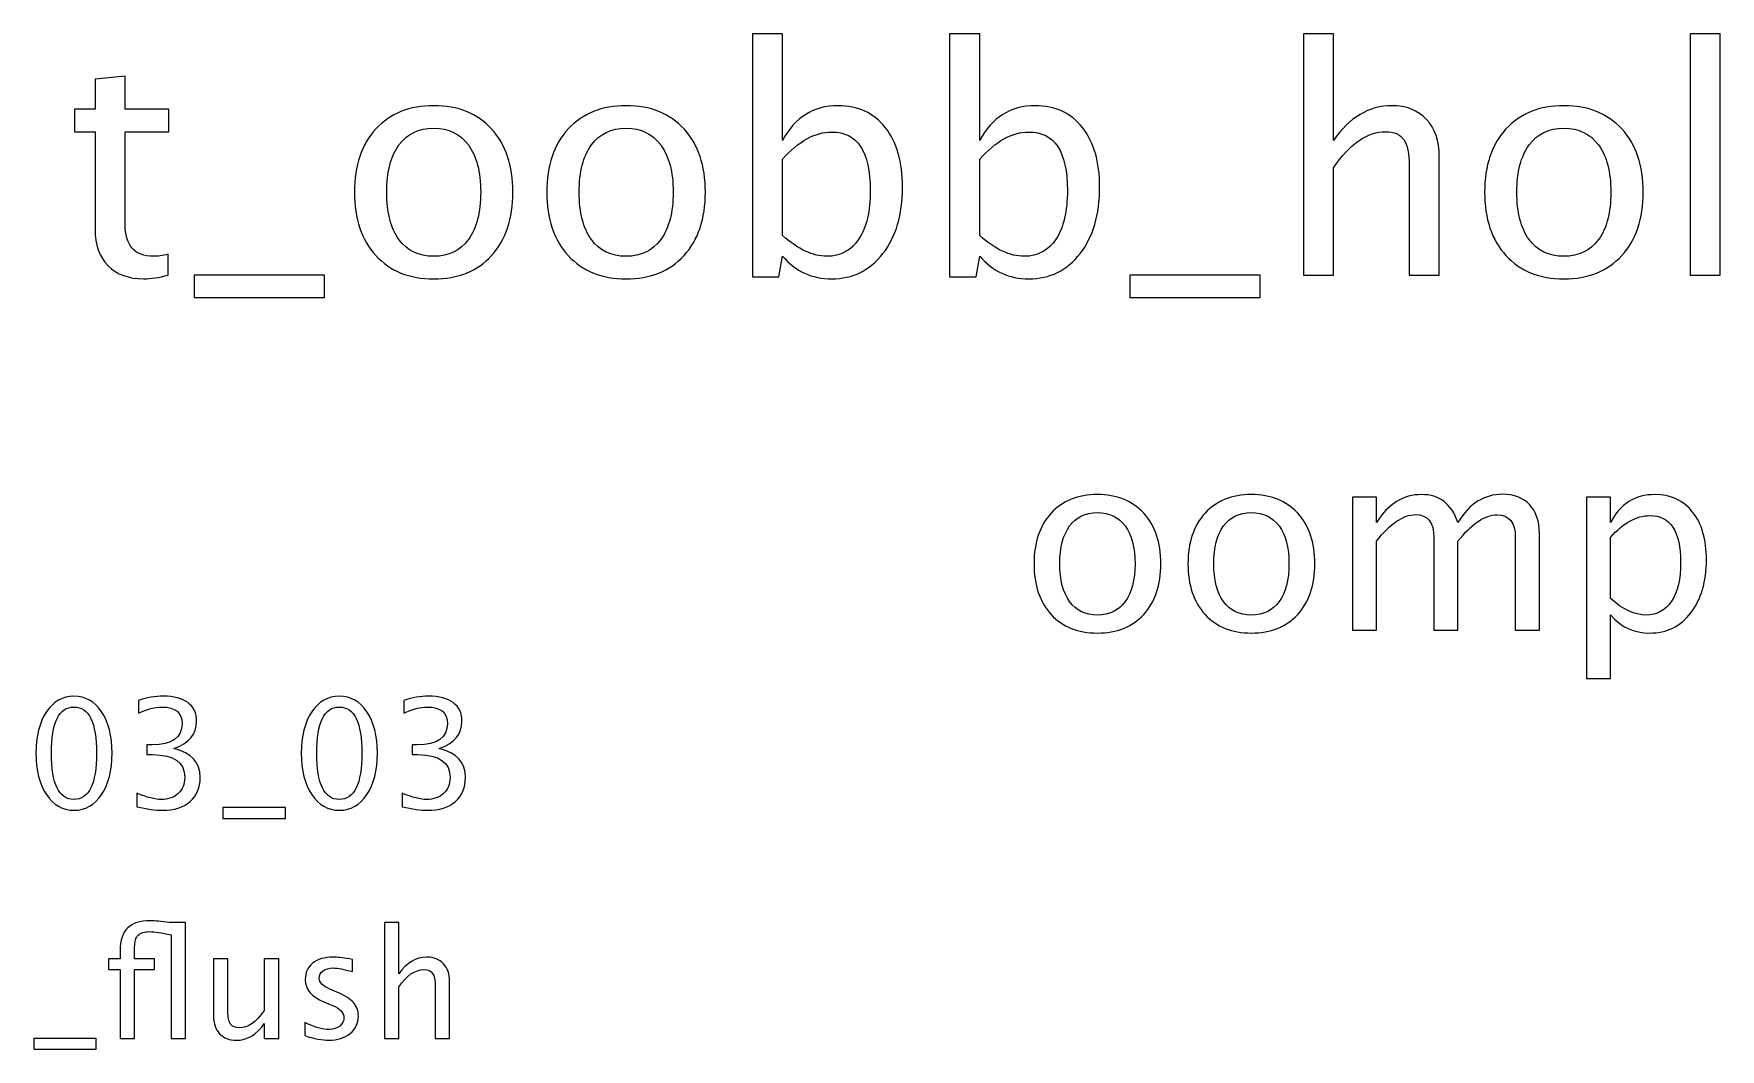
# Model space of a CAD drawing. Header units: centimetres. Extents: x -29.3 to 25.7, y -27.5 to 28.7.
# Drawn here: x -16.45 to -2.21, y 20.13 to 28.71 of the extents above; entities that cross this region are included whole.
import ezdxf

# ---------------------------------------------------------------- set-up
doc = ezdxf.new("R2010")
doc.units = ezdxf.units.CM
doc.header["$MEASUREMENT"] = 0
doc.layers.add('Layer 1', color=7, linetype='Continuous')

msp = doc.modelspace()

# ---------------------------------------------------------------- linework, layer by layer
at = {"layer": 'Layer 1'}
for points, knots in [([(-10.38265, 26.65457), (-10.38265, 26.65457), (-10.38265, 28.71037), (-10.38265, 28.71037), (-10.38265, 28.71037), (-10.38265, 28.71037), (-10.12865, 28.71037), (-10.12865, 28.71037), (-10.12865, 28.71037), (-10.12865, 28.71037), (-10.12865, 27.80771), (-10.12865, 27.80771), (-10.12865, 27.80771), (-10.02458, 28.00394), (-9.86804, 28.10183), (-9.65946, 28.10183), (-9.65946, 28.10183), (-9.49056, 28.10183), (-9.35783, 28.04054), (-9.26082, 27.91751), (-9.26082, 27.91751), (-9.1638, 27.79448), (-9.1153, 27.62647), (-9.1153, 27.41348), (-9.1153, 27.41348), (-9.1153, 27.18153), (-9.17042, 26.99411), (-9.28022, 26.85212), (-9.28022, 26.85212), (-9.39002, 26.70969), (-9.53466, 26.63869), (-9.7137, 26.63869), (-9.7137, 26.63869), (-9.87994, 26.63869), (-10.01841, 26.70219), (-10.12865, 26.82963), (-10.12865, 26.82963), (-10.12865, 26.82963), (-10.15952, 26.65457), (-10.15952, 26.65457), (-10.15952, 26.65457), (-10.15952, 26.65457), (-10.38265, 26.65457), (-10.38265, 26.65457)], [0, 0, 0, 0, 0.08333333, 0.08333333, 0.08333333, 0.08333333, 0.16666667, 0.16666667, 0.16666667, 0.16666667, 0.25, 0.25, 0.25, 0.25, 0.33333333, 0.33333333, 0.33333333, 0.33333333, 0.41666667, 0.41666667, 0.41666667, 0.41666667, 0.5, 0.5, 0.5, 0.5, 0.58333333, 0.58333333, 0.58333333, 0.58333333, 0.66666667, 0.66666667, 0.66666667, 0.66666667, 0.75, 0.75, 0.75, 0.75, 0.83333333, 0.83333333, 0.83333333, 0.83333333, 1, 1, 1, 1]), ([(-8.71754, 26.65457), (-8.71754, 26.65457), (-8.71754, 28.71037), (-8.71754, 28.71037), (-8.71754, 28.71037), (-8.71754, 28.71037), (-8.46354, 28.71037), (-8.46354, 28.71037), (-8.46354, 28.71037), (-8.46354, 28.71037), (-8.46354, 27.80771), (-8.46354, 27.80771), (-8.46354, 27.80771), (-8.35947, 28.00394), (-8.20293, 28.10183), (-7.99435, 28.10183), (-7.99435, 28.10183), (-7.82545, 28.10183), (-7.69272, 28.04054), (-7.59571, 27.91751), (-7.59571, 27.91751), (-7.49869, 27.79448), (-7.45019, 27.62647), (-7.45019, 27.41348), (-7.45019, 27.41348), (-7.45019, 27.18153), (-7.50531, 26.99411), (-7.61511, 26.85212), (-7.61511, 26.85212), (-7.72491, 26.70969), (-7.86955, 26.63869), (-8.04859, 26.63869), (-8.04859, 26.63869), (-8.21483, 26.63869), (-8.3533, 26.70219), (-8.46354, 26.82963), (-8.46354, 26.82963), (-8.46354, 26.82963), (-8.49441, 26.65457), (-8.49441, 26.65457), (-8.49441, 26.65457), (-8.49441, 26.65457), (-8.71754, 26.65457), (-8.71754, 26.65457)], [0, 0, 0, 0, 0.08333333, 0.08333333, 0.08333333, 0.08333333, 0.16666667, 0.16666667, 0.16666667, 0.16666667, 0.25, 0.25, 0.25, 0.25, 0.33333333, 0.33333333, 0.33333333, 0.33333333, 0.41666667, 0.41666667, 0.41666667, 0.41666667, 0.5, 0.5, 0.5, 0.5, 0.58333333, 0.58333333, 0.58333333, 0.58333333, 0.66666667, 0.66666667, 0.66666667, 0.66666667, 0.75, 0.75, 0.75, 0.75, 0.83333333, 0.83333333, 0.83333333, 0.83333333, 1, 1, 1, 1]), ([(-5.72952, 26.67044), (-5.72952, 26.67044), (-5.72952, 28.71037), (-5.72952, 28.71037), (-5.72952, 28.71037), (-5.72952, 28.71037), (-5.47552, 28.71037), (-5.47552, 28.71037), (-5.47552, 28.71037), (-5.47552, 28.71037), (-5.47552, 27.80771), (-5.47552, 27.80771), (-5.47552, 27.80771), (-5.34102, 28.00394), (-5.1761, 28.10183), (-4.98119, 28.10183), (-4.98119, 28.10183), (-4.8586, 28.10183), (-4.76115, 28.06347), (-4.68927, 27.9863), (-4.68927, 27.9863), (-4.61739, 27.90957), (-4.58123, 27.80594), (-4.58123, 27.6763), (-4.58123, 27.6763), (-4.58123, 27.6763), (-4.58123, 26.67044), (-4.58123, 26.67044), (-4.58123, 26.67044), (-4.58123, 26.67044), (-4.83523, 26.67044), (-4.83523, 26.67044), (-4.83523, 26.67044), (-4.83523, 26.67044), (-4.83523, 27.59339), (-4.83523, 27.59339), (-4.83523, 27.59339), (-4.83523, 27.69746), (-4.85066, 27.77155), (-4.88109, 27.81564), (-4.88109, 27.81564), (-4.91196, 27.86018), (-4.96267, 27.88223), (-5.03367, 27.88223), (-5.03367, 27.88223), (-5.18977, 27.88223), (-5.33706, 27.78037), (-5.47552, 27.57664), (-5.47552, 27.57664), (-5.47552, 27.57664), (-5.47552, 26.67044), (-5.47552, 26.67044), (-5.47552, 26.67044), (-5.47552, 26.67044), (-5.72952, 26.67044), (-5.72952, 26.67044)], [0, 0, 0, 0, 0.06666667, 0.06666667, 0.06666667, 0.06666667, 0.13333333, 0.13333333, 0.13333333, 0.13333333, 0.2, 0.2, 0.2, 0.2, 0.26666667, 0.26666667, 0.26666667, 0.26666667, 0.33333333, 0.33333333, 0.33333333, 0.33333333, 0.4, 0.4, 0.4, 0.4, 0.46666667, 0.46666667, 0.46666667, 0.46666667, 0.53333333, 0.53333333, 0.53333333, 0.53333333, 0.6, 0.6, 0.6, 0.6, 0.66666667, 0.66666667, 0.66666667, 0.66666667, 0.73333333, 0.73333333, 0.73333333, 0.73333333, 0.8, 0.8, 0.8, 0.8, 0.86666667, 0.86666667, 0.86666667, 0.86666667, 1, 1, 1, 1]), ([(-2.46192, 26.67044), (-2.46192, 26.67044), (-2.46192, 28.71037), (-2.46192, 28.71037), (-2.46192, 28.71037), (-2.46192, 28.71037), (-2.20792, 28.71037), (-2.20792, 28.71037), (-2.20792, 28.71037), (-2.20792, 28.71037), (-2.20792, 26.67044), (-2.20792, 26.67044), (-2.20792, 26.67044), (-2.20792, 26.67044), (-2.46192, 26.67044), (-2.46192, 26.67044)], [0, 0, 0, 0, 0.2, 0.2, 0.2, 0.2, 0.4, 0.4, 0.4, 0.4, 0.6, 0.6, 0.6, 0.6, 1, 1, 1, 1]), ([(-15.31888, 26.67088), (-15.39737, 26.64927), (-15.46572, 26.63869), (-15.52349, 26.63869), (-15.52349, 26.63869), (-15.65314, 26.63869), (-15.75412, 26.67573), (-15.82644, 26.74981), (-15.82644, 26.74981), (-15.8992, 26.8239), (-15.93536, 26.92664), (-15.93536, 27.0585), (-15.93536, 27.0585), (-15.93536, 27.0585), (-15.93536, 27.88223), (-15.93536, 27.88223), (-15.93536, 27.88223), (-15.93536, 27.88223), (-16.11086, 27.88223), (-16.11086, 27.88223), (-16.11086, 27.88223), (-16.11086, 27.88223), (-16.11086, 28.07273), (-16.11086, 28.07273), (-16.11086, 28.07273), (-16.11086, 28.07273), (-15.93536, 28.07273), (-15.93536, 28.07273), (-15.93536, 28.07273), (-15.93536, 28.07273), (-15.93536, 28.32629), (-15.93536, 28.32629), (-15.93536, 28.32629), (-15.93536, 28.32629), (-15.68136, 28.35054), (-15.68136, 28.35054), (-15.68136, 28.35054), (-15.68136, 28.35054), (-15.68136, 28.07273), (-15.68136, 28.07273), (-15.68136, 28.07273), (-15.68136, 28.07273), (-15.31359, 28.07273), (-15.31359, 28.07273), (-15.31359, 28.07273), (-15.31359, 28.07273), (-15.31359, 27.88223), (-15.31359, 27.88223), (-15.31359, 27.88223), (-15.31359, 27.88223), (-15.68136, 27.88223), (-15.68136, 27.88223), (-15.68136, 27.88223), (-15.68136, 27.88223), (-15.68136, 27.10436), (-15.68136, 27.10436), (-15.68136, 27.10436), (-15.68136, 26.92091), (-15.60154, 26.82919), (-15.44235, 26.82919), (-15.44235, 26.82919), (-15.4084, 26.82919), (-15.36739, 26.83492), (-15.31888, 26.84595), (-15.31888, 26.84595), (-15.31888, 26.84595), (-15.31888, 26.67088), (-15.31888, 26.67088)], [0, 0, 0, 0, 0.05555556, 0.05555556, 0.05555556, 0.05555556, 0.11111111, 0.11111111, 0.11111111, 0.11111111, 0.16666667, 0.16666667, 0.16666667, 0.16666667, 0.22222222, 0.22222222, 0.22222222, 0.22222222, 0.27777778, 0.27777778, 0.27777778, 0.27777778, 0.33333333, 0.33333333, 0.33333333, 0.33333333, 0.38888889, 0.38888889, 0.38888889, 0.38888889, 0.44444444, 0.44444444, 0.44444444, 0.44444444, 0.5, 0.5, 0.5, 0.5, 0.55555556, 0.55555556, 0.55555556, 0.55555556, 0.61111111, 0.61111111, 0.61111111, 0.61111111, 0.66666667, 0.66666667, 0.66666667, 0.66666667, 0.72222222, 0.72222222, 0.72222222, 0.72222222, 0.77777778, 0.77777778, 0.77777778, 0.77777778, 0.83333333, 0.83333333, 0.83333333, 0.83333333, 0.88888889, 0.88888889, 0.88888889, 0.88888889, 1, 1, 1, 1]), ([(-13.07522, 26.63869), (-13.28115, 26.63869), (-13.44431, 26.70439), (-13.56426, 26.8358), (-13.56426, 26.8358), (-13.68464, 26.96721), (-13.74462, 27.14581), (-13.74462, 27.37114), (-13.74462, 27.37114), (-13.74462, 27.59604), (-13.68464, 27.77419), (-13.56426, 27.90516), (-13.56426, 27.90516), (-13.44431, 28.03613), (-13.28115, 28.10183), (-13.07522, 28.10183), (-13.07522, 28.10183), (-12.86929, 28.10183), (-12.70613, 28.03613), (-12.58618, 27.90516), (-12.58618, 27.90516), (-12.4658, 27.77419), (-12.40583, 27.59604), (-12.40583, 27.37114), (-12.40583, 27.37114), (-12.40583, 27.14581), (-12.4658, 26.96721), (-12.58618, 26.8358), (-12.58618, 26.8358), (-12.70613, 26.70439), (-12.86929, 26.63869), (-13.07522, 26.63869)], [0, 0, 0, 0, 0.11111111, 0.11111111, 0.11111111, 0.11111111, 0.22222222, 0.22222222, 0.22222222, 0.22222222, 0.33333333, 0.33333333, 0.33333333, 0.33333333, 0.44444444, 0.44444444, 0.44444444, 0.44444444, 0.55555556, 0.55555556, 0.55555556, 0.55555556, 0.66666667, 0.66666667, 0.66666667, 0.66666667, 0.77777778, 0.77777778, 0.77777778, 0.77777778, 1, 1, 1, 1]), ([(-11.4498, 26.63869), (-11.65573, 26.63869), (-11.81889, 26.70439), (-11.93884, 26.8358), (-11.93884, 26.8358), (-12.05922, 26.96721), (-12.1192, 27.14581), (-12.1192, 27.37114), (-12.1192, 27.37114), (-12.1192, 27.59604), (-12.05922, 27.77419), (-11.93884, 27.90516), (-11.93884, 27.90516), (-11.81889, 28.03613), (-11.65573, 28.10183), (-11.4498, 28.10183), (-11.4498, 28.10183), (-11.24387, 28.10183), (-11.08071, 28.03613), (-10.96076, 27.90516), (-10.96076, 27.90516), (-10.84038, 27.77419), (-10.78041, 27.59604), (-10.78041, 27.37114), (-10.78041, 27.37114), (-10.78041, 27.14581), (-10.84038, 26.96721), (-10.96076, 26.8358), (-10.96076, 26.8358), (-11.08071, 26.70439), (-11.24387, 26.63869), (-11.4498, 26.63869)], [0, 0, 0, 0, 0.11111111, 0.11111111, 0.11111111, 0.11111111, 0.22222222, 0.22222222, 0.22222222, 0.22222222, 0.33333333, 0.33333333, 0.33333333, 0.33333333, 0.44444444, 0.44444444, 0.44444444, 0.44444444, 0.55555556, 0.55555556, 0.55555556, 0.55555556, 0.66666667, 0.66666667, 0.66666667, 0.66666667, 0.77777778, 0.77777778, 0.77777778, 0.77777778, 1, 1, 1, 1]), ([(-3.52907, 26.63869), (-3.735, 26.63869), (-3.89816, 26.70439), (-4.01811, 26.8358), (-4.01811, 26.8358), (-4.13849, 26.96721), (-4.19847, 27.14581), (-4.19847, 27.37114), (-4.19847, 27.37114), (-4.19847, 27.59604), (-4.13849, 27.77419), (-4.01811, 27.90516), (-4.01811, 27.90516), (-3.89816, 28.03613), (-3.735, 28.10183), (-3.52907, 28.10183), (-3.52907, 28.10183), (-3.32314, 28.10183), (-3.15998, 28.03613), (-3.04003, 27.90516), (-3.04003, 27.90516), (-2.91965, 27.77419), (-2.85968, 27.59604), (-2.85968, 27.37114), (-2.85968, 27.37114), (-2.85968, 27.14581), (-2.91965, 26.96721), (-3.04003, 26.8358), (-3.04003, 26.8358), (-3.15998, 26.70439), (-3.32314, 26.63869), (-3.52907, 26.63869)], [0, 0, 0, 0, 0.11111111, 0.11111111, 0.11111111, 0.11111111, 0.22222222, 0.22222222, 0.22222222, 0.22222222, 0.33333333, 0.33333333, 0.33333333, 0.33333333, 0.44444444, 0.44444444, 0.44444444, 0.44444444, 0.55555556, 0.55555556, 0.55555556, 0.55555556, 0.66666667, 0.66666667, 0.66666667, 0.66666667, 0.77777778, 0.77777778, 0.77777778, 0.77777778, 1, 1, 1, 1]), ([(-13.07566, 26.82919), (-12.94998, 26.82919), (-12.85209, 26.87637), (-12.78242, 26.97118), (-12.78242, 26.97118), (-12.71318, 27.06555), (-12.67835, 27.19917), (-12.67835, 27.37114), (-12.67835, 27.37114), (-12.67835, 27.54268), (-12.71318, 27.67586), (-12.78242, 27.77022), (-12.78242, 27.77022), (-12.85209, 27.86415), (-12.94998, 27.91133), (-13.07566, 27.91133), (-13.07566, 27.91133), (-13.20178, 27.91133), (-13.29967, 27.86415), (-13.36847, 27.77022), (-13.36847, 27.77022), (-13.4377, 27.67586), (-13.47209, 27.54268), (-13.47209, 27.37114), (-13.47209, 27.37114), (-13.47209, 27.19917), (-13.4377, 27.06555), (-13.36847, 26.97118), (-13.36847, 26.97118), (-13.29967, 26.87637), (-13.20178, 26.82919), (-13.07566, 26.82919)], [0, 0, 0, 0, 0.11111111, 0.11111111, 0.11111111, 0.11111111, 0.22222222, 0.22222222, 0.22222222, 0.22222222, 0.33333333, 0.33333333, 0.33333333, 0.33333333, 0.44444444, 0.44444444, 0.44444444, 0.44444444, 0.55555556, 0.55555556, 0.55555556, 0.55555556, 0.66666667, 0.66666667, 0.66666667, 0.66666667, 0.77777778, 0.77777778, 0.77777778, 0.77777778, 1, 1, 1, 1]), ([(-11.45024, 26.82919), (-11.32456, 26.82919), (-11.22667, 26.87637), (-11.157, 26.97118), (-11.157, 26.97118), (-11.08776, 27.06555), (-11.05293, 27.19917), (-11.05293, 27.37114), (-11.05293, 27.37114), (-11.05293, 27.54268), (-11.08776, 27.67586), (-11.157, 27.77022), (-11.157, 27.77022), (-11.22667, 27.86415), (-11.32456, 27.91133), (-11.45024, 27.91133), (-11.45024, 27.91133), (-11.57636, 27.91133), (-11.67425, 27.86415), (-11.74305, 27.77022), (-11.74305, 27.77022), (-11.81228, 27.67586), (-11.84667, 27.54268), (-11.84667, 27.37114), (-11.84667, 27.37114), (-11.84667, 27.19917), (-11.81228, 27.06555), (-11.74305, 26.97118), (-11.74305, 26.97118), (-11.67425, 26.87637), (-11.57636, 26.82919), (-11.45024, 26.82919)], [0, 0, 0, 0, 0.11111111, 0.11111111, 0.11111111, 0.11111111, 0.22222222, 0.22222222, 0.22222222, 0.22222222, 0.33333333, 0.33333333, 0.33333333, 0.33333333, 0.44444444, 0.44444444, 0.44444444, 0.44444444, 0.55555556, 0.55555556, 0.55555556, 0.55555556, 0.66666667, 0.66666667, 0.66666667, 0.66666667, 0.77777778, 0.77777778, 0.77777778, 0.77777778, 1, 1, 1, 1]), ([(-10.12865, 27.0047), (-9.99768, 26.88784), (-9.87289, 26.82919), (-9.75427, 26.82919), (-9.75427, 26.82919), (-9.63741, 26.82919), (-9.54701, 26.87814), (-9.48351, 26.97559), (-9.48351, 26.97559), (-9.41957, 27.07305), (-9.38782, 27.21019), (-9.38782, 27.38746), (-9.38782, 27.38746), (-9.38782, 27.71554), (-9.4963, 27.87958), (-9.71326, 27.87958), (-9.71326, 27.87958), (-9.85525, 27.87958), (-9.99371, 27.80286), (-10.12865, 27.64896), (-10.12865, 27.64896), (-10.12865, 27.64896), (-10.12865, 27.0047), (-10.12865, 27.0047)], [0, 0, 0, 0, 0.14285714, 0.14285714, 0.14285714, 0.14285714, 0.28571429, 0.28571429, 0.28571429, 0.28571429, 0.42857143, 0.42857143, 0.42857143, 0.42857143, 0.57142857, 0.57142857, 0.57142857, 0.57142857, 0.71428571, 0.71428571, 0.71428571, 0.71428571, 1, 1, 1, 1]), ([(-8.46354, 27.0047), (-8.33257, 26.88784), (-8.20778, 26.82919), (-8.08916, 26.82919), (-8.08916, 26.82919), (-7.9723, 26.82919), (-7.8819, 26.87814), (-7.8184, 26.97559), (-7.8184, 26.97559), (-7.75446, 27.07305), (-7.72271, 27.21019), (-7.72271, 27.38746), (-7.72271, 27.38746), (-7.72271, 27.71554), (-7.83119, 27.87958), (-8.04815, 27.87958), (-8.04815, 27.87958), (-8.19014, 27.87958), (-8.3286, 27.80286), (-8.46354, 27.64896), (-8.46354, 27.64896), (-8.46354, 27.64896), (-8.46354, 27.0047), (-8.46354, 27.0047)], [0, 0, 0, 0, 0.14285714, 0.14285714, 0.14285714, 0.14285714, 0.28571429, 0.28571429, 0.28571429, 0.28571429, 0.42857143, 0.42857143, 0.42857143, 0.42857143, 0.57142857, 0.57142857, 0.57142857, 0.57142857, 0.71428571, 0.71428571, 0.71428571, 0.71428571, 1, 1, 1, 1]), ([(-3.52951, 26.82919), (-3.40383, 26.82919), (-3.30594, 26.87637), (-3.23627, 26.97118), (-3.23627, 26.97118), (-3.16703, 27.06555), (-3.1322, 27.19917), (-3.1322, 27.37114), (-3.1322, 27.37114), (-3.1322, 27.54268), (-3.16703, 27.67586), (-3.23627, 27.77022), (-3.23627, 27.77022), (-3.30594, 27.86415), (-3.40383, 27.91133), (-3.52951, 27.91133), (-3.52951, 27.91133), (-3.65563, 27.91133), (-3.75352, 27.86415), (-3.82232, 27.77022), (-3.82232, 27.77022), (-3.89155, 27.67586), (-3.92594, 27.54268), (-3.92594, 27.37114), (-3.92594, 27.37114), (-3.92594, 27.19917), (-3.89155, 27.06555), (-3.82232, 26.97118), (-3.82232, 26.97118), (-3.75352, 26.87637), (-3.65563, 26.82919), (-3.52951, 26.82919)], [0, 0, 0, 0, 0.11111111, 0.11111111, 0.11111111, 0.11111111, 0.22222222, 0.22222222, 0.22222222, 0.22222222, 0.33333333, 0.33333333, 0.33333333, 0.33333333, 0.44444444, 0.44444444, 0.44444444, 0.44444444, 0.55555556, 0.55555556, 0.55555556, 0.55555556, 0.66666667, 0.66666667, 0.66666667, 0.66666667, 0.77777778, 0.77777778, 0.77777778, 0.77777778, 1, 1, 1, 1]), ([(-15.09928, 26.47994), (-15.09928, 26.47994), (-15.09928, 26.67044), (-15.09928, 26.67044), (-15.09928, 26.67044), (-15.09928, 26.67044), (-13.99861, 26.67044), (-13.99861, 26.67044), (-13.99861, 26.67044), (-13.99861, 26.67044), (-13.99861, 26.47994), (-13.99861, 26.47994), (-13.99861, 26.47994), (-13.99861, 26.47994), (-15.09928, 26.47994), (-15.09928, 26.47994)], [0, 0, 0, 0, 0.2, 0.2, 0.2, 0.2, 0.4, 0.4, 0.4, 0.4, 0.6, 0.6, 0.6, 0.6, 1, 1, 1, 1]), ([(-7.19531, 26.47994), (-7.19531, 26.47994), (-7.19531, 26.67044), (-7.19531, 26.67044), (-7.19531, 26.67044), (-7.19531, 26.67044), (-6.09464, 26.67044), (-6.09464, 26.67044), (-6.09464, 26.67044), (-6.09464, 26.67044), (-6.09464, 26.47994), (-6.09464, 26.47994), (-6.09464, 26.47994), (-6.09464, 26.47994), (-7.19531, 26.47994), (-7.19531, 26.47994)], [0, 0, 0, 0, 0.2, 0.2, 0.2, 0.2, 0.4, 0.4, 0.4, 0.4, 0.6, 0.6, 0.6, 0.6, 1, 1, 1, 1]), ([(-7.46899, 23.64504), (-7.63374, 23.64504), (-7.76427, 23.6976), (-7.86022, 23.80273), (-7.86022, 23.80273), (-7.95653, 23.90786), (-8.00451, 24.05074), (-8.00451, 24.231), (-8.00451, 24.231), (-8.00451, 24.41092), (-7.95653, 24.55344), (-7.86022, 24.65822), (-7.86022, 24.65822), (-7.76427, 24.76299), (-7.63374, 24.81556), (-7.46899, 24.81556), (-7.46899, 24.81556), (-7.30424, 24.81556), (-7.17372, 24.76299), (-7.07776, 24.65822), (-7.07776, 24.65822), (-6.98145, 24.55344), (-6.93347, 24.41092), (-6.93347, 24.231), (-6.93347, 24.231), (-6.93347, 24.05074), (-6.98145, 23.90786), (-7.07776, 23.80273), (-7.07776, 23.80273), (-7.17372, 23.6976), (-7.30424, 23.64504), (-7.46899, 23.64504)], [0, 0, 0, 0, 0.11111111, 0.11111111, 0.11111111, 0.11111111, 0.22222222, 0.22222222, 0.22222222, 0.22222222, 0.33333333, 0.33333333, 0.33333333, 0.33333333, 0.44444444, 0.44444444, 0.44444444, 0.44444444, 0.55555556, 0.55555556, 0.55555556, 0.55555556, 0.66666667, 0.66666667, 0.66666667, 0.66666667, 0.77777778, 0.77777778, 0.77777778, 0.77777778, 1, 1, 1, 1]), ([(-6.16865, 23.64504), (-6.3334, 23.64504), (-6.46393, 23.6976), (-6.55988, 23.80273), (-6.55988, 23.80273), (-6.65619, 23.90786), (-6.70417, 24.05074), (-6.70417, 24.231), (-6.70417, 24.231), (-6.70417, 24.41092), (-6.65619, 24.55344), (-6.55988, 24.65822), (-6.55988, 24.65822), (-6.46393, 24.76299), (-6.3334, 24.81556), (-6.16865, 24.81556), (-6.16865, 24.81556), (-6.0039, 24.81556), (-5.87338, 24.76299), (-5.77742, 24.65822), (-5.77742, 24.65822), (-5.68111, 24.55344), (-5.63313, 24.41092), (-5.63313, 24.231), (-5.63313, 24.231), (-5.63313, 24.05074), (-5.68111, 23.90786), (-5.77742, 23.80273), (-5.77742, 23.80273), (-5.87338, 23.6976), (-6.0039, 23.64504), (-6.16865, 23.64504)], [0, 0, 0, 0, 0.11111111, 0.11111111, 0.11111111, 0.11111111, 0.22222222, 0.22222222, 0.22222222, 0.22222222, 0.33333333, 0.33333333, 0.33333333, 0.33333333, 0.44444444, 0.44444444, 0.44444444, 0.44444444, 0.55555556, 0.55555556, 0.55555556, 0.55555556, 0.66666667, 0.66666667, 0.66666667, 0.66666667, 0.77777778, 0.77777778, 0.77777778, 0.77777778, 1, 1, 1, 1]), ([(-5.31493, 23.67044), (-5.31493, 23.67044), (-5.31493, 24.79228), (-5.31493, 24.79228), (-5.31493, 24.79228), (-5.31493, 24.79228), (-5.11173, 24.79228), (-5.11173, 24.79228), (-5.11173, 24.79228), (-5.11173, 24.79228), (-5.11173, 24.58026), (-5.11173, 24.58026), (-5.11173, 24.58026), (-5.0126, 24.73724), (-4.8856, 24.81556), (-4.73002, 24.81556), (-4.73002, 24.81556), (-4.58009, 24.81556), (-4.47814, 24.73724), (-4.42381, 24.58026), (-4.42381, 24.58026), (-4.3275, 24.73865), (-4.20191, 24.81768), (-4.04775, 24.81768), (-4.04775, 24.81768), (-3.94932, 24.81768), (-3.87277, 24.78875), (-3.81809, 24.73054), (-3.81809, 24.73054), (-3.76341, 24.67233), (-3.73589, 24.59084), (-3.73589, 24.48606), (-3.73589, 24.48606), (-3.73589, 24.48606), (-3.73589, 23.67044), (-3.73589, 23.67044), (-3.73589, 23.67044), (-3.73589, 23.67044), (-3.93909, 23.67044), (-3.93909, 23.67044), (-3.93909, 23.67044), (-3.93909, 23.67044), (-3.93909, 24.45255), (-3.93909, 24.45255), (-3.93909, 24.45255), (-3.93909, 24.58026), (-3.98989, 24.64411), (-4.09149, 24.64411), (-4.09149, 24.64411), (-4.19698, 24.64411), (-4.30775, 24.56967), (-4.42381, 24.42045), (-4.42381, 24.42045), (-4.42381, 24.42045), (-4.42381, 23.67044), (-4.42381, 23.67044), (-4.42381, 23.67044), (-4.42381, 23.67044), (-4.62701, 23.67044), (-4.62701, 23.67044), (-4.62701, 23.67044), (-4.62701, 23.67044), (-4.62701, 24.45326), (-4.62701, 24.45326), (-4.62701, 24.45326), (-4.62701, 24.58202), (-4.67852, 24.64622), (-4.78188, 24.64622), (-4.78188, 24.64622), (-4.88454, 24.64622), (-4.99461, 24.57144), (-5.11173, 24.42151), (-5.11173, 24.42151), (-5.11173, 24.42151), (-5.11173, 23.67044), (-5.11173, 23.67044), (-5.11173, 23.67044), (-5.11173, 23.67044), (-5.31493, 23.67044), (-5.31493, 23.67044)], [0, 0, 0, 0, 0.04761905, 0.04761905, 0.04761905, 0.04761905, 0.0952381, 0.0952381, 0.0952381, 0.0952381, 0.14285714, 0.14285714, 0.14285714, 0.14285714, 0.19047619, 0.19047619, 0.19047619, 0.19047619, 0.23809524, 0.23809524, 0.23809524, 0.23809524, 0.28571429, 0.28571429, 0.28571429, 0.28571429, 0.33333333, 0.33333333, 0.33333333, 0.33333333, 0.38095238, 0.38095238, 0.38095238, 0.38095238, 0.42857143, 0.42857143, 0.42857143, 0.42857143, 0.47619048, 0.47619048, 0.47619048, 0.47619048, 0.52380952, 0.52380952, 0.52380952, 0.52380952, 0.57142857, 0.57142857, 0.57142857, 0.57142857, 0.61904762, 0.61904762, 0.61904762, 0.61904762, 0.66666667, 0.66666667, 0.66666667, 0.66666667, 0.71428571, 0.71428571, 0.71428571, 0.71428571, 0.76190476, 0.76190476, 0.76190476, 0.76190476, 0.80952381, 0.80952381, 0.80952381, 0.80952381, 0.85714286, 0.85714286, 0.85714286, 0.85714286, 0.9047619, 0.9047619, 0.9047619, 0.9047619, 1, 1, 1, 1]), ([(-3.33867, 23.26192), (-3.33867, 23.26192), (-3.33867, 24.79228), (-3.33867, 24.79228), (-3.33867, 24.79228), (-3.33867, 24.79228), (-3.13547, 24.79228), (-3.13547, 24.79228), (-3.13547, 24.79228), (-3.13547, 24.79228), (-3.13547, 24.58026), (-3.13547, 24.58026), (-3.13547, 24.58026), (-3.05221, 24.73724), (-2.92698, 24.81556), (-2.76011, 24.81556), (-2.76011, 24.81556), (-2.625, 24.81556), (-2.51881, 24.76652), (-2.4412, 24.6681), (-2.4412, 24.6681), (-2.36359, 24.56967), (-2.32478, 24.43526), (-2.32478, 24.26487), (-2.32478, 24.26487), (-2.32478, 24.07931), (-2.36888, 23.92938), (-2.45672, 23.81578), (-2.45672, 23.81578), (-2.54457, 23.70184), (-2.66028, 23.64504), (-2.8035, 23.64504), (-2.8035, 23.64504), (-2.9365, 23.64504), (-3.04727, 23.69584), (-3.13547, 23.79779), (-3.13547, 23.79779), (-3.13547, 23.79779), (-3.13547, 23.26192), (-3.13547, 23.26192), (-3.13547, 23.26192), (-3.13547, 23.26192), (-3.33867, 23.26192), (-3.33867, 23.26192)], [0, 0, 0, 0, 0.08333333, 0.08333333, 0.08333333, 0.08333333, 0.16666667, 0.16666667, 0.16666667, 0.16666667, 0.25, 0.25, 0.25, 0.25, 0.33333333, 0.33333333, 0.33333333, 0.33333333, 0.41666667, 0.41666667, 0.41666667, 0.41666667, 0.5, 0.5, 0.5, 0.5, 0.58333333, 0.58333333, 0.58333333, 0.58333333, 0.66666667, 0.66666667, 0.66666667, 0.66666667, 0.75, 0.75, 0.75, 0.75, 0.83333333, 0.83333333, 0.83333333, 0.83333333, 1, 1, 1, 1]), ([(-7.46935, 23.79744), (-7.3688, 23.79744), (-7.29049, 23.83519), (-7.23475, 23.91103), (-7.23475, 23.91103), (-7.17936, 23.98653), (-7.15149, 24.09342), (-7.15149, 24.231), (-7.15149, 24.231), (-7.15149, 24.36824), (-7.17936, 24.47477), (-7.23475, 24.55027), (-7.23475, 24.55027), (-7.29049, 24.62541), (-7.3688, 24.66316), (-7.46935, 24.66316), (-7.46935, 24.66316), (-7.57024, 24.66316), (-7.64856, 24.62541), (-7.70359, 24.55027), (-7.70359, 24.55027), (-7.75898, 24.47477), (-7.78649, 24.36824), (-7.78649, 24.231), (-7.78649, 24.231), (-7.78649, 24.09342), (-7.75898, 23.98653), (-7.70359, 23.91103), (-7.70359, 23.91103), (-7.64856, 23.83519), (-7.57024, 23.79744), (-7.46935, 23.79744)], [0, 0, 0, 0, 0.11111111, 0.11111111, 0.11111111, 0.11111111, 0.22222222, 0.22222222, 0.22222222, 0.22222222, 0.33333333, 0.33333333, 0.33333333, 0.33333333, 0.44444444, 0.44444444, 0.44444444, 0.44444444, 0.55555556, 0.55555556, 0.55555556, 0.55555556, 0.66666667, 0.66666667, 0.66666667, 0.66666667, 0.77777778, 0.77777778, 0.77777778, 0.77777778, 1, 1, 1, 1]), ([(-6.16901, 23.79744), (-6.06846, 23.79744), (-5.99015, 23.83519), (-5.93441, 23.91103), (-5.93441, 23.91103), (-5.87902, 23.98653), (-5.85115, 24.09342), (-5.85115, 24.231), (-5.85115, 24.231), (-5.85115, 24.36824), (-5.87902, 24.47477), (-5.93441, 24.55027), (-5.93441, 24.55027), (-5.99015, 24.62541), (-6.06846, 24.66316), (-6.16901, 24.66316), (-6.16901, 24.66316), (-6.2699, 24.66316), (-6.34822, 24.62541), (-6.40325, 24.55027), (-6.40325, 24.55027), (-6.45864, 24.47477), (-6.48615, 24.36824), (-6.48615, 24.231), (-6.48615, 24.231), (-6.48615, 24.09342), (-6.45864, 23.98653), (-6.40325, 23.91103), (-6.40325, 23.91103), (-6.34822, 23.83519), (-6.2699, 23.79744), (-6.16901, 23.79744)], [0, 0, 0, 0, 0.11111111, 0.11111111, 0.11111111, 0.11111111, 0.22222222, 0.22222222, 0.22222222, 0.22222222, 0.33333333, 0.33333333, 0.33333333, 0.33333333, 0.44444444, 0.44444444, 0.44444444, 0.44444444, 0.55555556, 0.55555556, 0.55555556, 0.55555556, 0.66666667, 0.66666667, 0.66666667, 0.66666667, 0.77777778, 0.77777778, 0.77777778, 0.77777778, 1, 1, 1, 1]), ([(-3.13547, 23.93785), (-3.03069, 23.84436), (-2.93086, 23.79744), (-2.83596, 23.79744), (-2.83596, 23.79744), (-2.74247, 23.79744), (-2.67015, 23.8366), (-2.61935, 23.91456), (-2.61935, 23.91456), (-2.5682, 23.99253), (-2.5428, 24.10224), (-2.5428, 24.24406), (-2.5428, 24.24406), (-2.5428, 24.50652), (-2.62959, 24.63776), (-2.80315, 24.63776), (-2.80315, 24.63776), (-2.91675, 24.63776), (-3.02752, 24.57637), (-3.13547, 24.45326), (-3.13547, 24.45326), (-3.13547, 24.45326), (-3.13547, 23.93785), (-3.13547, 23.93785)], [0, 0, 0, 0, 0.14285714, 0.14285714, 0.14285714, 0.14285714, 0.28571429, 0.28571429, 0.28571429, 0.28571429, 0.42857143, 0.42857143, 0.42857143, 0.42857143, 0.57142857, 0.57142857, 0.57142857, 0.57142857, 0.71428571, 0.71428571, 0.71428571, 0.71428571, 1, 1, 1, 1]), ([(-16.1139, 22.14758), (-16.21021, 22.14758), (-16.28789, 22.19182), (-16.34673, 22.28008), (-16.34673, 22.28008), (-16.40579, 22.36835), (-16.43521, 22.48477), (-16.43521, 22.62955), (-16.43521, 22.62955), (-16.43521, 22.77433), (-16.40579, 22.89074), (-16.34673, 22.97901), (-16.34673, 22.97901), (-16.28789, 23.06727), (-16.21021, 23.11151), (-16.1139, 23.11151), (-16.1139, 23.11151), (-16.01717, 23.11151), (-15.93949, 23.06748), (-15.88064, 22.97943), (-15.88064, 22.97943), (-15.82201, 22.89138), (-15.79259, 22.77475), (-15.79259, 22.62955), (-15.79259, 22.62955), (-15.79259, 22.48477), (-15.82201, 22.36835), (-15.88064, 22.28008), (-15.88064, 22.28008), (-15.93949, 22.19182), (-16.01717, 22.14758), (-16.1139, 22.14758)], [0, 0, 0, 0, 0.11111111, 0.11111111, 0.11111111, 0.11111111, 0.22222222, 0.22222222, 0.22222222, 0.22222222, 0.33333333, 0.33333333, 0.33333333, 0.33333333, 0.44444444, 0.44444444, 0.44444444, 0.44444444, 0.55555556, 0.55555556, 0.55555556, 0.55555556, 0.66666667, 0.66666667, 0.66666667, 0.66666667, 0.77777778, 0.77777778, 0.77777778, 0.77777778, 1, 1, 1, 1]), ([(-15.58262, 22.17679), (-15.58262, 22.17679), (-15.58262, 22.29109), (-15.58262, 22.29109), (-15.58262, 22.29109), (-15.49541, 22.25638), (-15.42704, 22.23902), (-15.37688, 22.23902), (-15.37688, 22.23902), (-15.31782, 22.23902), (-15.2702, 22.25595), (-15.23358, 22.29003), (-15.23358, 22.29003), (-15.19696, 22.32411), (-15.17876, 22.36856), (-15.17876, 22.42317), (-15.17876, 22.42317), (-15.17876, 22.55271), (-15.26893, 22.61748), (-15.44927, 22.61748), (-15.44927, 22.61748), (-15.44927, 22.61748), (-15.49753, 22.61748), (-15.49753, 22.61748), (-15.49753, 22.61748), (-15.49753, 22.61748), (-15.49753, 22.6994), (-15.49753, 22.6994), (-15.49753, 22.6994), (-15.49753, 22.6994), (-15.45477, 22.70003), (-15.45477, 22.70003), (-15.45477, 22.70003), (-15.28523, 22.70003), (-15.20035, 22.75972), (-15.20035, 22.87931), (-15.20035, 22.87931), (-15.20035, 22.97308), (-15.25665, 23.02007), (-15.36905, 23.02007), (-15.36905, 23.02007), (-15.42937, 23.02007), (-15.49626, 23.00271), (-15.56992, 22.968), (-15.56992, 22.968), (-15.56992, 22.968), (-15.56992, 23.07468), (-15.56992, 23.07468), (-15.56992, 23.07468), (-15.49774, 23.09923), (-15.4281, 23.11151), (-15.36122, 23.11151), (-15.36122, 23.11151), (-15.2702, 23.11151), (-15.20014, 23.09331), (-15.15145, 23.0569), (-15.15145, 23.0569), (-15.10277, 23.02071), (-15.07843, 22.968), (-15.07843, 22.899), (-15.07843, 22.899), (-15.07843, 22.79126), (-15.14214, 22.71442), (-15.26978, 22.6687), (-15.26978, 22.6687), (-15.12182, 22.6342), (-15.04795, 22.55313), (-15.04795, 22.42508), (-15.04795, 22.42508), (-15.04795, 22.33872), (-15.07652, 22.27077), (-15.13346, 22.22145), (-15.13346, 22.22145), (-15.1904, 22.17213), (-15.26872, 22.14758), (-15.3682, 22.14758), (-15.3682, 22.14758), (-15.42493, 22.14758), (-15.49626, 22.15732), (-15.58262, 22.17679)], [0, 0, 0, 0, 0.04761905, 0.04761905, 0.04761905, 0.04761905, 0.0952381, 0.0952381, 0.0952381, 0.0952381, 0.14285714, 0.14285714, 0.14285714, 0.14285714, 0.19047619, 0.19047619, 0.19047619, 0.19047619, 0.23809524, 0.23809524, 0.23809524, 0.23809524, 0.28571429, 0.28571429, 0.28571429, 0.28571429, 0.33333333, 0.33333333, 0.33333333, 0.33333333, 0.38095238, 0.38095238, 0.38095238, 0.38095238, 0.42857143, 0.42857143, 0.42857143, 0.42857143, 0.47619048, 0.47619048, 0.47619048, 0.47619048, 0.52380952, 0.52380952, 0.52380952, 0.52380952, 0.57142857, 0.57142857, 0.57142857, 0.57142857, 0.61904762, 0.61904762, 0.61904762, 0.61904762, 0.66666667, 0.66666667, 0.66666667, 0.66666667, 0.71428571, 0.71428571, 0.71428571, 0.71428571, 0.76190476, 0.76190476, 0.76190476, 0.76190476, 0.80952381, 0.80952381, 0.80952381, 0.80952381, 0.85714286, 0.85714286, 0.85714286, 0.85714286, 0.9047619, 0.9047619, 0.9047619, 0.9047619, 1, 1, 1, 1]), ([(-13.87278, 22.14758), (-13.96909, 22.14758), (-14.04677, 22.19182), (-14.10561, 22.28008), (-14.10561, 22.28008), (-14.16467, 22.36835), (-14.19409, 22.48477), (-14.19409, 22.62955), (-14.19409, 22.62955), (-14.19409, 22.77433), (-14.16467, 22.89074), (-14.10561, 22.97901), (-14.10561, 22.97901), (-14.04677, 23.06727), (-13.96909, 23.11151), (-13.87278, 23.11151), (-13.87278, 23.11151), (-13.77605, 23.11151), (-13.69837, 23.06748), (-13.63952, 22.97943), (-13.63952, 22.97943), (-13.58089, 22.89138), (-13.55147, 22.77475), (-13.55147, 22.62955), (-13.55147, 22.62955), (-13.55147, 22.48477), (-13.58089, 22.36835), (-13.63952, 22.28008), (-13.63952, 22.28008), (-13.69837, 22.19182), (-13.77605, 22.14758), (-13.87278, 22.14758)], [0, 0, 0, 0, 0.11111111, 0.11111111, 0.11111111, 0.11111111, 0.22222222, 0.22222222, 0.22222222, 0.22222222, 0.33333333, 0.33333333, 0.33333333, 0.33333333, 0.44444444, 0.44444444, 0.44444444, 0.44444444, 0.55555556, 0.55555556, 0.55555556, 0.55555556, 0.66666667, 0.66666667, 0.66666667, 0.66666667, 0.77777778, 0.77777778, 0.77777778, 0.77777778, 1, 1, 1, 1]), ([(-13.3415, 22.17679), (-13.3415, 22.17679), (-13.3415, 22.29109), (-13.3415, 22.29109), (-13.3415, 22.29109), (-13.25429, 22.25638), (-13.18592, 22.23902), (-13.13576, 22.23902), (-13.13576, 22.23902), (-13.0767, 22.23902), (-13.02908, 22.25595), (-12.99246, 22.29003), (-12.99246, 22.29003), (-12.95584, 22.32411), (-12.93764, 22.36856), (-12.93764, 22.42317), (-12.93764, 22.42317), (-12.93764, 22.55271), (-13.02781, 22.61748), (-13.20815, 22.61748), (-13.20815, 22.61748), (-13.20815, 22.61748), (-13.25641, 22.61748), (-13.25641, 22.61748), (-13.25641, 22.61748), (-13.25641, 22.61748), (-13.25641, 22.6994), (-13.25641, 22.6994), (-13.25641, 22.6994), (-13.25641, 22.6994), (-13.21365, 22.70003), (-13.21365, 22.70003), (-13.21365, 22.70003), (-13.04411, 22.70003), (-12.95923, 22.75972), (-12.95923, 22.87931), (-12.95923, 22.87931), (-12.95923, 22.97308), (-13.01553, 23.02007), (-13.12793, 23.02007), (-13.12793, 23.02007), (-13.18825, 23.02007), (-13.25514, 23.00271), (-13.3288, 22.968), (-13.3288, 22.968), (-13.3288, 22.968), (-13.3288, 23.07468), (-13.3288, 23.07468), (-13.3288, 23.07468), (-13.25662, 23.09923), (-13.18698, 23.11151), (-13.1201, 23.11151), (-13.1201, 23.11151), (-13.02908, 23.11151), (-12.95902, 23.09331), (-12.91033, 23.0569), (-12.91033, 23.0569), (-12.86165, 23.02071), (-12.83731, 22.968), (-12.83731, 22.899), (-12.83731, 22.899), (-12.83731, 22.79126), (-12.90102, 22.71442), (-13.02866, 22.6687), (-13.02866, 22.6687), (-12.8807, 22.6342), (-12.80683, 22.55313), (-12.80683, 22.42508), (-12.80683, 22.42508), (-12.80683, 22.33872), (-12.8354, 22.27077), (-12.89234, 22.22145), (-12.89234, 22.22145), (-12.94928, 22.17213), (-13.0276, 22.14758), (-13.12708, 22.14758), (-13.12708, 22.14758), (-13.18381, 22.14758), (-13.25514, 22.15732), (-13.3415, 22.17679)], [0, 0, 0, 0, 0.04761905, 0.04761905, 0.04761905, 0.04761905, 0.0952381, 0.0952381, 0.0952381, 0.0952381, 0.14285714, 0.14285714, 0.14285714, 0.14285714, 0.19047619, 0.19047619, 0.19047619, 0.19047619, 0.23809524, 0.23809524, 0.23809524, 0.23809524, 0.28571429, 0.28571429, 0.28571429, 0.28571429, 0.33333333, 0.33333333, 0.33333333, 0.33333333, 0.38095238, 0.38095238, 0.38095238, 0.38095238, 0.42857143, 0.42857143, 0.42857143, 0.42857143, 0.47619048, 0.47619048, 0.47619048, 0.47619048, 0.52380952, 0.52380952, 0.52380952, 0.52380952, 0.57142857, 0.57142857, 0.57142857, 0.57142857, 0.61904762, 0.61904762, 0.61904762, 0.61904762, 0.66666667, 0.66666667, 0.66666667, 0.66666667, 0.71428571, 0.71428571, 0.71428571, 0.71428571, 0.76190476, 0.76190476, 0.76190476, 0.76190476, 0.80952381, 0.80952381, 0.80952381, 0.80952381, 0.85714286, 0.85714286, 0.85714286, 0.85714286, 0.9047619, 0.9047619, 0.9047619, 0.9047619, 1, 1, 1, 1]), ([(-16.11411, 22.23902), (-15.9869, 22.23902), (-15.9234, 22.3692), (-15.9234, 22.62955), (-15.9234, 22.62955), (-15.9234, 22.8899), (-15.9869, 23.02007), (-16.11411, 23.02007), (-16.11411, 23.02007), (-16.2409, 23.02007), (-16.3044, 22.8899), (-16.3044, 22.62955), (-16.3044, 22.62955), (-16.3044, 22.3692), (-16.2409, 22.23902), (-16.11411, 22.23902)], [0, 0, 0, 0, 0.2, 0.2, 0.2, 0.2, 0.4, 0.4, 0.4, 0.4, 0.6, 0.6, 0.6, 0.6, 1, 1, 1, 1]), ([(-13.87299, 22.23902), (-13.74578, 22.23902), (-13.68228, 22.3692), (-13.68228, 22.62955), (-13.68228, 22.62955), (-13.68228, 22.8899), (-13.74578, 23.02007), (-13.87299, 23.02007), (-13.87299, 23.02007), (-13.99978, 23.02007), (-14.06328, 22.8899), (-14.06328, 22.62955), (-14.06328, 22.62955), (-14.06328, 22.3692), (-13.99978, 22.23902), (-13.87299, 22.23902)], [0, 0, 0, 0, 0.2, 0.2, 0.2, 0.2, 0.4, 0.4, 0.4, 0.4, 0.6, 0.6, 0.6, 0.6, 1, 1, 1, 1]), ([(-14.85576, 22.079), (-14.85576, 22.079), (-14.85576, 22.17044), (-14.85576, 22.17044), (-14.85576, 22.17044), (-14.85576, 22.17044), (-14.32744, 22.17044), (-14.32744, 22.17044), (-14.32744, 22.17044), (-14.32744, 22.17044), (-14.32744, 22.079), (-14.32744, 22.079), (-14.32744, 22.079), (-14.32744, 22.079), (-14.85576, 22.079), (-14.85576, 22.079)], [0, 0, 0, 0, 0.2, 0.2, 0.2, 0.2, 0.4, 0.4, 0.4, 0.4, 0.6, 0.6, 0.6, 0.6, 1, 1, 1, 1]), ([(-15.72359, 20.21887), (-15.72359, 20.21887), (-15.72359, 20.80053), (-15.72359, 20.80053), (-15.72359, 20.80053), (-15.72359, 20.80053), (-15.82286, 20.80053), (-15.82286, 20.80053), (-15.82286, 20.80053), (-15.82286, 20.80053), (-15.82286, 20.89197), (-15.82286, 20.89197), (-15.82286, 20.89197), (-15.82286, 20.89197), (-15.72359, 20.89197), (-15.72359, 20.89197), (-15.72359, 20.89197), (-15.72359, 20.89197), (-15.72359, 20.96076), (-15.72359, 20.96076), (-15.72359, 20.96076), (-15.72359, 21.04776), (-15.70285, 21.11147), (-15.66157, 21.15211), (-15.66157, 21.15211), (-15.6203, 21.19296), (-15.55574, 21.21328), (-15.46811, 21.21328), (-15.46811, 21.21328), (-15.43022, 21.21328), (-15.37603, 21.2082), (-15.30576, 21.19804), (-15.30576, 21.19804), (-15.30576, 21.19804), (-15.17241, 21.19804), (-15.17241, 21.19804), (-15.17241, 21.19804), (-15.17241, 21.19804), (-15.17241, 20.21887), (-15.17241, 20.21887), (-15.17241, 20.21887), (-15.17241, 20.21887), (-15.29433, 20.21887), (-15.29433, 20.21887), (-15.29433, 20.21887), (-15.29433, 20.21887), (-15.29433, 21.0939), (-15.29433, 21.0939), (-15.29433, 21.0939), (-15.37328, 21.11253), (-15.43361, 21.12184), (-15.47509, 21.12184), (-15.47509, 21.12184), (-15.52039, 21.12184), (-15.55277, 21.11168), (-15.57246, 21.09136), (-15.57246, 21.09136), (-15.59193, 21.07104), (-15.60167, 21.03717), (-15.60167, 20.98955), (-15.60167, 20.98955), (-15.60167, 20.98955), (-15.60167, 20.89197), (-15.60167, 20.89197), (-15.60167, 20.89197), (-15.60167, 20.89197), (-15.43276, 20.89197), (-15.43276, 20.89197), (-15.43276, 20.89197), (-15.43276, 20.89197), (-15.43276, 20.80053), (-15.43276, 20.80053), (-15.43276, 20.80053), (-15.43276, 20.80053), (-15.60167, 20.80053), (-15.60167, 20.80053), (-15.60167, 20.80053), (-15.60167, 20.80053), (-15.60167, 20.21887), (-15.60167, 20.21887), (-15.60167, 20.21887), (-15.60167, 20.21887), (-15.72359, 20.21887), (-15.72359, 20.21887)], [0, 0, 0, 0, 0.04545455, 0.04545455, 0.04545455, 0.04545455, 0.09090909, 0.09090909, 0.09090909, 0.09090909, 0.13636364, 0.13636364, 0.13636364, 0.13636364, 0.18181818, 0.18181818, 0.18181818, 0.18181818, 0.22727273, 0.22727273, 0.22727273, 0.22727273, 0.27272727, 0.27272727, 0.27272727, 0.27272727, 0.31818182, 0.31818182, 0.31818182, 0.31818182, 0.36363636, 0.36363636, 0.36363636, 0.36363636, 0.40909091, 0.40909091, 0.40909091, 0.40909091, 0.45454545, 0.45454545, 0.45454545, 0.45454545, 0.5, 0.5, 0.5, 0.5, 0.54545455, 0.54545455, 0.54545455, 0.54545455, 0.59090909, 0.59090909, 0.59090909, 0.59090909, 0.63636364, 0.63636364, 0.63636364, 0.63636364, 0.68181818, 0.68181818, 0.68181818, 0.68181818, 0.72727273, 0.72727273, 0.72727273, 0.72727273, 0.77272727, 0.77272727, 0.77272727, 0.77272727, 0.81818182, 0.81818182, 0.81818182, 0.81818182, 0.86363636, 0.86363636, 0.86363636, 0.86363636, 0.90909091, 0.90909091, 0.90909091, 0.90909091, 1, 1, 1, 1]), ([(-13.49219, 20.21887), (-13.49219, 20.21887), (-13.49219, 21.19804), (-13.49219, 21.19804), (-13.49219, 21.19804), (-13.49219, 21.19804), (-13.37027, 21.19804), (-13.37027, 21.19804), (-13.37027, 21.19804), (-13.37027, 21.19804), (-13.37027, 20.76476), (-13.37027, 20.76476), (-13.37027, 20.76476), (-13.30571, 20.85895), (-13.22655, 20.90594), (-13.13299, 20.90594), (-13.13299, 20.90594), (-13.07415, 20.90594), (-13.02737, 20.88753), (-12.99287, 20.85048), (-12.99287, 20.85048), (-12.95837, 20.81365), (-12.94101, 20.76391), (-12.94101, 20.70168), (-12.94101, 20.70168), (-12.94101, 20.70168), (-12.94101, 20.21887), (-12.94101, 20.21887), (-12.94101, 20.21887), (-12.94101, 20.21887), (-13.06293, 20.21887), (-13.06293, 20.21887), (-13.06293, 20.21887), (-13.06293, 20.21887), (-13.06293, 20.66189), (-13.06293, 20.66189), (-13.06293, 20.66189), (-13.06293, 20.71184), (-13.07034, 20.7474), (-13.08494, 20.76857), (-13.08494, 20.76857), (-13.09976, 20.78995), (-13.1241, 20.80053), (-13.15818, 20.80053), (-13.15818, 20.80053), (-13.23311, 20.80053), (-13.30381, 20.75164), (-13.37027, 20.65385), (-13.37027, 20.65385), (-13.37027, 20.65385), (-13.37027, 20.21887), (-13.37027, 20.21887), (-13.37027, 20.21887), (-13.37027, 20.21887), (-13.49219, 20.21887), (-13.49219, 20.21887)], [0, 0, 0, 0, 0.06666667, 0.06666667, 0.06666667, 0.06666667, 0.13333333, 0.13333333, 0.13333333, 0.13333333, 0.2, 0.2, 0.2, 0.2, 0.26666667, 0.26666667, 0.26666667, 0.26666667, 0.33333333, 0.33333333, 0.33333333, 0.33333333, 0.4, 0.4, 0.4, 0.4, 0.46666667, 0.46666667, 0.46666667, 0.46666667, 0.53333333, 0.53333333, 0.53333333, 0.53333333, 0.6, 0.6, 0.6, 0.6, 0.66666667, 0.66666667, 0.66666667, 0.66666667, 0.73333333, 0.73333333, 0.73333333, 0.73333333, 0.8, 0.8, 0.8, 0.8, 0.86666667, 0.86666667, 0.86666667, 0.86666667, 1, 1, 1, 1]), ([(-14.50629, 20.21887), (-14.50629, 20.21887), (-14.50629, 20.34545), (-14.50629, 20.34545), (-14.50629, 20.34545), (-14.57127, 20.25083), (-14.65022, 20.20363), (-14.74293, 20.20363), (-14.74293, 20.20363), (-14.80178, 20.20363), (-14.84855, 20.22205), (-14.88327, 20.25909), (-14.88327, 20.25909), (-14.91819, 20.29613), (-14.93555, 20.34587), (-14.93555, 20.40874), (-14.93555, 20.40874), (-14.93555, 20.40874), (-14.93555, 20.89197), (-14.93555, 20.89197), (-14.93555, 20.89197), (-14.93555, 20.89197), (-14.81363, 20.89197), (-14.81363, 20.89197), (-14.81363, 20.89197), (-14.81363, 20.89197), (-14.81363, 20.44853), (-14.81363, 20.44853), (-14.81363, 20.44853), (-14.81363, 20.39794), (-14.80622, 20.36217), (-14.79162, 20.341), (-14.79162, 20.341), (-14.7768, 20.31962), (-14.75225, 20.30904), (-14.71774, 20.30904), (-14.71774, 20.30904), (-14.64324, 20.30904), (-14.57254, 20.35794), (-14.50629, 20.45594), (-14.50629, 20.45594), (-14.50629, 20.45594), (-14.50629, 20.89197), (-14.50629, 20.89197), (-14.50629, 20.89197), (-14.50629, 20.89197), (-14.38437, 20.89197), (-14.38437, 20.89197), (-14.38437, 20.89197), (-14.38437, 20.89197), (-14.38437, 20.21887), (-14.38437, 20.21887), (-14.38437, 20.21887), (-14.38437, 20.21887), (-14.50629, 20.21887), (-14.50629, 20.21887)], [0, 0, 0, 0, 0.06666667, 0.06666667, 0.06666667, 0.06666667, 0.13333333, 0.13333333, 0.13333333, 0.13333333, 0.2, 0.2, 0.2, 0.2, 0.26666667, 0.26666667, 0.26666667, 0.26666667, 0.33333333, 0.33333333, 0.33333333, 0.33333333, 0.4, 0.4, 0.4, 0.4, 0.46666667, 0.46666667, 0.46666667, 0.46666667, 0.53333333, 0.53333333, 0.53333333, 0.53333333, 0.6, 0.6, 0.6, 0.6, 0.66666667, 0.66666667, 0.66666667, 0.66666667, 0.73333333, 0.73333333, 0.73333333, 0.73333333, 0.8, 0.8, 0.8, 0.8, 0.86666667, 0.86666667, 0.86666667, 0.86666667, 1, 1, 1, 1]), ([(-14.16381, 20.243), (-14.16381, 20.243), (-14.16381, 20.35476), (-14.16381, 20.35476), (-14.16381, 20.35476), (-14.08401, 20.31497), (-14.0148, 20.29507), (-13.95574, 20.29507), (-13.95574, 20.29507), (-13.9206, 20.29507), (-13.89139, 20.3046), (-13.86832, 20.32365), (-13.86832, 20.32365), (-13.84525, 20.34248), (-13.83361, 20.36619), (-13.83361, 20.39477), (-13.83361, 20.39477), (-13.83361, 20.43646), (-13.86599, 20.47097), (-13.93076, 20.49827), (-13.93076, 20.49827), (-13.93076, 20.49827), (-14.0021, 20.52854), (-14.0021, 20.52854), (-14.0021, 20.52854), (-14.10729, 20.57214), (-14.16, 20.63522), (-14.16, 20.71713), (-14.16, 20.71713), (-14.16, 20.77577), (-14.13926, 20.82191), (-14.09777, 20.85556), (-14.09777, 20.85556), (-14.05628, 20.88922), (-13.99934, 20.90594), (-13.92717, 20.90594), (-13.92717, 20.90594), (-13.8897, 20.90594), (-13.84313, 20.90086), (-13.78789, 20.89049), (-13.78789, 20.89049), (-13.78789, 20.89049), (-13.76249, 20.88562), (-13.76249, 20.88562), (-13.76249, 20.88562), (-13.76249, 20.88562), (-13.76249, 20.78402), (-13.76249, 20.78402), (-13.76249, 20.78402), (-13.83043, 20.80434), (-13.88462, 20.8145), (-13.92505, 20.8145), (-13.92505, 20.8145), (-13.96061, 20.8145), (-13.98876, 20.80667), (-14.01014, 20.79122), (-14.01014, 20.79122), (-14.03131, 20.77577), (-14.04189, 20.75502), (-14.04189, 20.72899), (-14.04189, 20.72899), (-14.04189, 20.69237), (-14.01226, 20.66125), (-13.95278, 20.63607), (-13.95278, 20.63607), (-13.95278, 20.63607), (-13.89415, 20.6113), (-13.89415, 20.6113), (-13.89415, 20.6113), (-13.82768, 20.58336), (-13.78069, 20.55373), (-13.75318, 20.52261), (-13.75318, 20.52261), (-13.72545, 20.4915), (-13.71169, 20.45255), (-13.71169, 20.40598), (-13.71169, 20.40598), (-13.71169, 20.34693), (-13.73497, 20.29846), (-13.78175, 20.26057), (-13.78175, 20.26057), (-13.82832, 20.22268), (-13.88801, 20.20363), (-13.96061, 20.20363), (-13.96061, 20.20363), (-14.01649, 20.20363), (-14.08401, 20.21675), (-14.16381, 20.243)], [0, 0, 0, 0, 0.04347826, 0.04347826, 0.04347826, 0.04347826, 0.08695652, 0.08695652, 0.08695652, 0.08695652, 0.13043478, 0.13043478, 0.13043478, 0.13043478, 0.17391304, 0.17391304, 0.17391304, 0.17391304, 0.2173913, 0.2173913, 0.2173913, 0.2173913, 0.26086957, 0.26086957, 0.26086957, 0.26086957, 0.30434783, 0.30434783, 0.30434783, 0.30434783, 0.34782609, 0.34782609, 0.34782609, 0.34782609, 0.39130435, 0.39130435, 0.39130435, 0.39130435, 0.43478261, 0.43478261, 0.43478261, 0.43478261, 0.47826087, 0.47826087, 0.47826087, 0.47826087, 0.52173913, 0.52173913, 0.52173913, 0.52173913, 0.56521739, 0.56521739, 0.56521739, 0.56521739, 0.60869565, 0.60869565, 0.60869565, 0.60869565, 0.65217391, 0.65217391, 0.65217391, 0.65217391, 0.69565217, 0.69565217, 0.69565217, 0.69565217, 0.73913043, 0.73913043, 0.73913043, 0.73913043, 0.7826087, 0.7826087, 0.7826087, 0.7826087, 0.82608696, 0.82608696, 0.82608696, 0.82608696, 0.86956522, 0.86956522, 0.86956522, 0.86956522, 0.91304348, 0.91304348, 0.91304348, 0.91304348, 1, 1, 1, 1]), ([(-16.45384, 20.12743), (-16.45384, 20.12743), (-16.45384, 20.21887), (-16.45384, 20.21887), (-16.45384, 20.21887), (-16.45384, 20.21887), (-15.92552, 20.21887), (-15.92552, 20.21887), (-15.92552, 20.21887), (-15.92552, 20.21887), (-15.92552, 20.12743), (-15.92552, 20.12743), (-15.92552, 20.12743), (-15.92552, 20.12743), (-16.45384, 20.12743), (-16.45384, 20.12743)], [0, 0, 0, 0, 0.2, 0.2, 0.2, 0.2, 0.4, 0.4, 0.4, 0.4, 0.6, 0.6, 0.6, 0.6, 1, 1, 1, 1])]:
    msp.add_open_spline(points, degree=3, knots=knots, dxfattribs=at)

doc.saveas('drawing.dxf')
